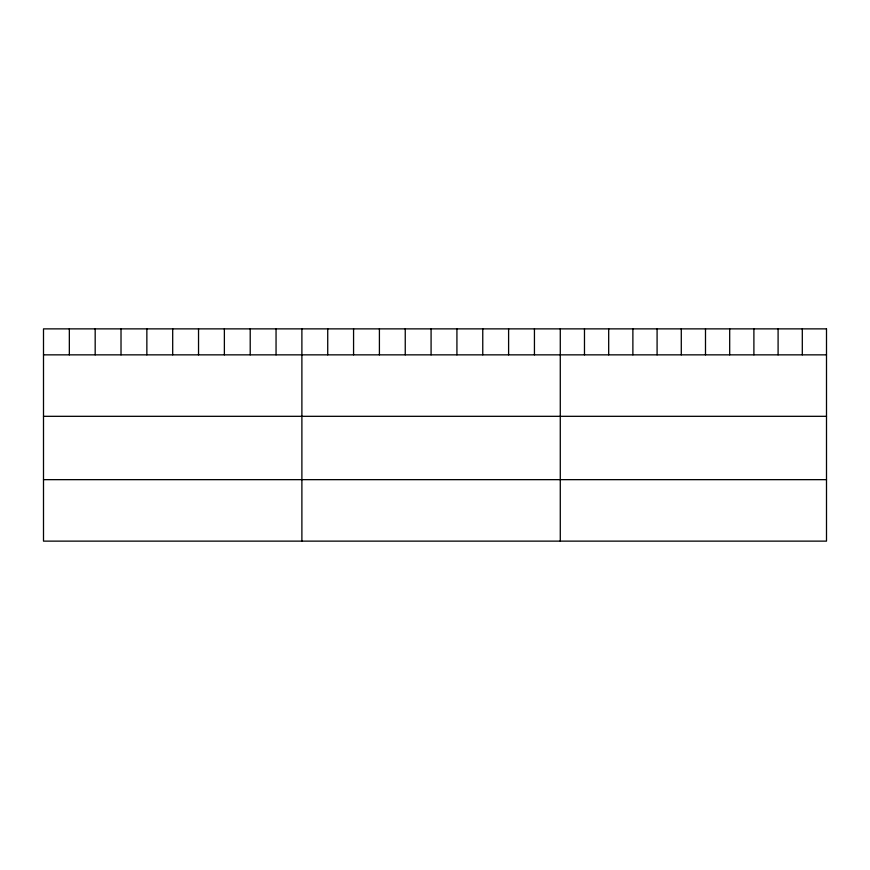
<?xml version="1.0" encoding="UTF-8"?>
<svg xmlns="http://www.w3.org/2000/svg" width="870" height="870" viewBox="0 0 870 870"><rect width="100%" height="100%" fill="white"/><g stroke="black" fill="none" stroke-linecap="round" stroke-linejoin="round"><path stroke-width="1.3" d="M43.5 354.851L826.5 354.851M43.5 416.317L826.5 416.317M43.5 479.653L826.5 479.653M802.303 328.871L802.303 354.851M778.095 328.871L778.095 354.851M753.898 328.871L753.898 354.851M729.691 328.871L729.691 354.851M705.494 328.871L705.494 354.851M681.286 328.871L681.286 354.851M657.089 328.871L657.089 354.851M632.881 328.871L632.881 354.851M608.685 328.871L608.685 354.851M584.477 328.871L584.477 354.851M560.28 328.871L560.28 541.129M534.441 328.871L534.441 354.851M508.602 328.871L508.602 354.851M482.763 328.871L482.763 354.851M456.924 328.871L456.924 354.851M431.085 328.871L431.085 354.851M405.246 328.871L405.246 354.851M379.407 328.871L379.407 354.851M353.568 328.871L353.568 354.851M327.729 328.871L327.729 354.851M301.89 328.871L301.89 541.129M276.051 328.871L276.051 354.851M250.212 328.871L250.212 354.851M224.373 328.871L224.373 354.851M198.534 328.871L198.534 354.851M172.695 328.871L172.695 354.851M146.856 328.871L146.856 354.851M121.017 328.871L121.017 354.851M95.178 328.871L95.178 354.851M69.339 328.871L69.339 354.851M826.5 328.871L43.5 328.871L43.5 541.129L826.5 541.129L826.5 328.871"/></g></svg>
